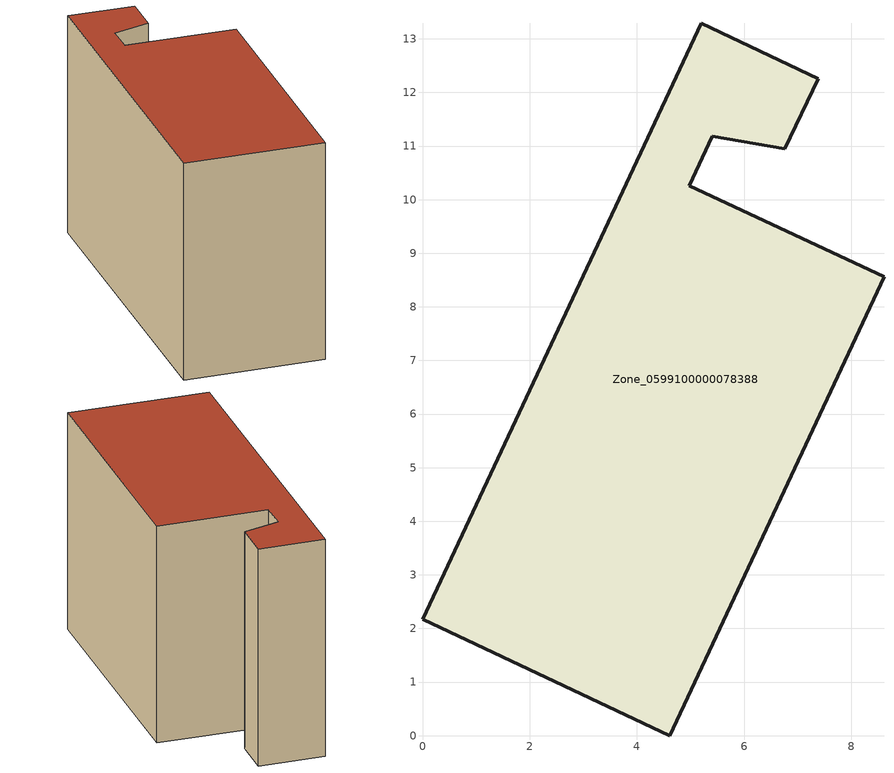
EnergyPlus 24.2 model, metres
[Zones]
Zone_0599100000078388
 floor ground (C_G): 5.41,11.18 4.98,10.26 8.61,8.56 4.61,0 0,2.17 5.2,13.29 7.38,12.26 6.76,10.95 z0
 wall outside (C_F): 7.38,12.26 5.2,13.29 0,2.17 4.61,0 8.61,8.56 4.98,10.26 5.41,11.18 6.76,10.95 7.38,12.26 z0:8.19
 roof outside (C_R): 4.98,10.26 5.41,11.18 6.76,10.95 7.38,12.26 5.2,13.29 0,2.17 4.61,0 8.61,8.56 z8.19
[BUILDING]
Pand.0599100000078388: North Axis=0; Terrain=City; Loads Convergence Tolerance Value=0.04; Temperature Convergence Tolerance Value=0.4; Solar Distribution=FullExterior; Maximum Number of Warmup Days=25; Minimum Number of Warmup Days=1
[Site:Location]
Rotterdam.The.Hague.AP_ZH_NLD Design_Conditions: Latitude=51.96; Longitude=4.45; Time Zone=1; Elevation=-4.5
[SITE:GROUNDTEMPERATURE:BUILDINGSURFACE]
18, 18, 18, 18, 18, 18, 18, 18, 18, 18, 18, 18
[MATERIAL] Thermal Absorptance=0.9; Solar Absorptance=0.7; Visible Absorptance=0.7
Name | Roughness | Thickness | Conductivity | Density | Specific Heat
G.TI.1975-1991 | MediumSmooth | 0.15 | 0.288461 | 540 | 1210
F.TI.1975-1991 | Rough | 0.3 | 0.230769 | 1920 | 840
R.TI.1975-1991 | MediumRough | 0.2 | 0.153846 | 1500 | 1000
[CONSTRUCTION]
C_G: G.TI.1975-1991
C_F: F.TI.1975-1991
C_R: R.TI.1975-1991
[ZONE]
Zone_0599100000078388: Type=1; Multiplier=1; Ceiling Height=Autocalculate; Volume=Autocalculate; Floor Area=autocalculate; Part of Total Floor Area=Yes
[ZONEINFILTRATION:DESIGNFLOWRATE]
Infil_Zone_0599100000078388: Zone or ZoneList or Space or SpaceList=Zone_0599100000078388; Schedule=AlwaysOn; Design Flow Rate Calculation Method=Flow/Area; Flow Rate per Floor Area=0.003; Constant Term Coefficient=1; Temperature Term Coefficient=0; Velocity Term Coefficient=0; Velocity Squared Term Coefficient=0
[HVACTEMPLATE:ZONE:IDEALLOADSAIRSYSTEM]
Zone_0599100000078388: Maximum Heating Supply Air Temperature=50; Minimum Cooling Supply Air Temperature=13; Maximum Heating Supply Air Humidity Ratio=0.0156; Minimum Cooling Supply Air Humidity Ratio=0.0077; Heating Limit=NoLimit; Cooling Limit=NoLimit; Dehumidification Control Type=ConstantSensibleHeatRatio; Cooling Sensible Heat Ratio=0.7; Dehumidification Setpoint=60; Humidification Control Type=None; Humidification Setpoint=30; Outdoor Air Method=None; Outdoor Air Flow Rate per Person=0.00944; Outdoor Air Flow Rate per Zone Floor Area=0; Outdoor Air Flow Rate per Zone=0; Demand Controlled Ventilation Type=None; Outdoor Air Economizer Type=NoEconomizer; Heat Recovery Type=None; Sensible Heat Recovery Effectiveness=0.7; Latent Heat Recovery Effectiveness=0.65
[ZONECONTROL:THERMOSTAT]
ThermostatControl_Zone_0599100000078388: Zone or ZoneList=Zone_0599100000078388; Control Type Schedule=DualSetpointControlType; Control 1=Thermostat_Zone_0599100000078388; Temperature Difference Between Cutout And Setpoint=0
[THERMOSTATSETPOINT:DUALSETPOINT]
Thermostat_Zone_0599100000078388: Heating Setpoint Temperature Schedule=HeatingSetpoint_Zone_0599100000078388; Cooling Setpoint Temperature Schedule=CoolingSetpoint_Zone_0599100000078388
[SCHEDULE:COMPACT]
HeatingSetpoint_Zone_0599100000078388: Through: 12/31, For: AllDays, Until: 24:00, 21
CoolingSetpoint_Zone_0599100000078388: Through: 12/31, For: AllDays, Until: 24:00, 24
DualSetpointControlType: Through: 12/31, For: AllDays, Until: 24:00, 4
AlwaysOn: Through: 12/31, For: AllDays, Until: 24:00, 1
